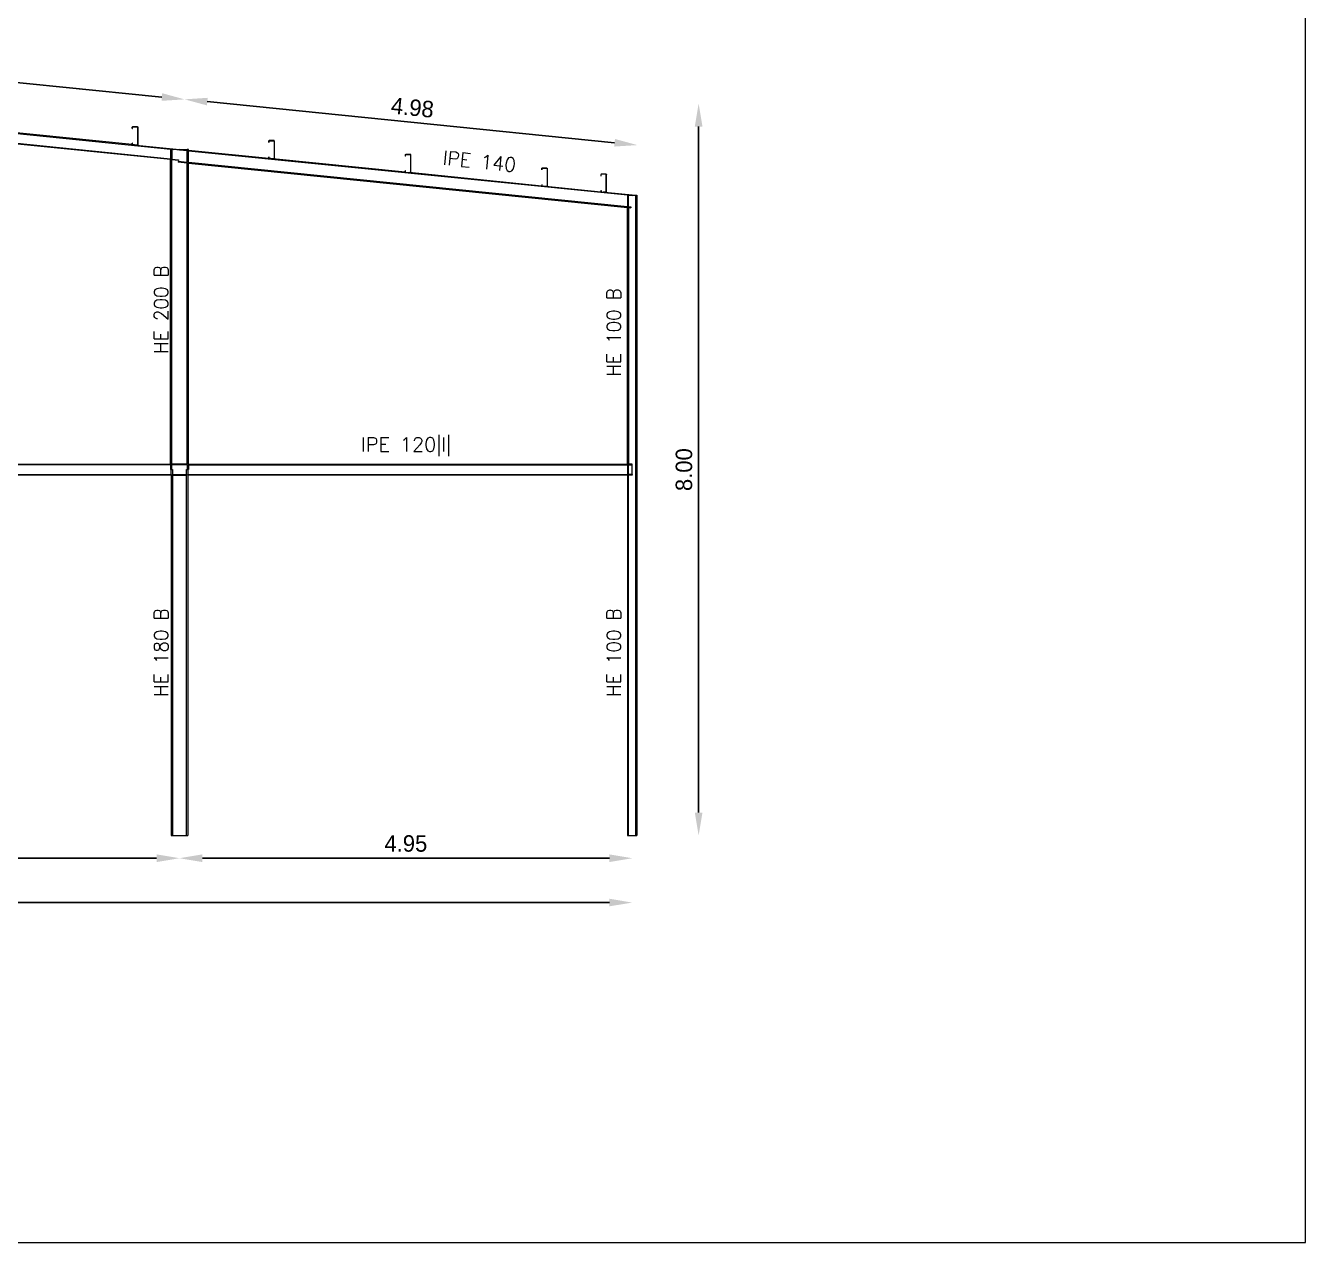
# Model space of a CAD drawing. Header units: millimetres. Extents: x 0 to 149, y -64 to 103.
# Drawn here: x 45.41 to 59.4, y 60.73 to 74.03 of the extents above; entities that cross this region are included whole.
import ezdxf
from ezdxf.enums import TextEntityAlignment as Align

# ---------------------------------------------------------------- set-up
doc = ezdxf.new("R2010")
doc.units = ezdxf.units.MM
for name, color, linetype, lineweight in [('BARRAS_DE_ACERO', 7, 'Continuous', 9), ('COTAS', 13, 'Continuous', 9), ('RECUAD_LIMITES', 2, 'Continuous', 0), ('REFERENCIA_DE_LAS_BARRAS', 2, 'Continuous', 9)]:
    doc.layers.add(name, color=color, linetype=linetype, lineweight=lineweight)
doc.styles.add('CYPETXT', font='romans__.ttf', dxfattribs={"height": 0.2})
doc.styles.add('RomanS', font='')
doc.styles.get('RomanS').set_extended_font_data('Porsche')
doc.dimstyles.new('100-color', dxfattribs={"dimtxt": 0.18, "dimasz": 0.25, "dimexe": 0, "dimexo": 0.5, "dimgap": 0.07, "dimtad": 1, "dimzin": 4, "dimdsep": 46, "dimtxsty": 'RomanS', "dimcen": 0.1, "dimse1": 1, "dimse2": 1, "dimadec": 0, "dimazin": 0, "dimtfac": 1, "dimtix": 1, "dimtmove": 2, "dimatfit": 3, "dimfxl": 1, "dimtvp": 1.058824, "dimtolj": 1, "dimtzin": 1, "dimarcsym": 0})

# ---------------------------------------------------------------- blocks, each defined once
blk = doc.blocks.new('*D6')
at = {"layer": 'COTAS', "color": 0, "lineweight": -2, "transparency": 16777216}
blk.add_line((46.84, 64.932), (42.39, 64.932), dxfattribs=at)
at = {"layer": 'COTAS', "color": 0, "transparency": 16777216}
for points in [[(42.39, 64.974), (42.39, 64.89), (42.14, 64.932)], [(46.84, 64.974), (46.84, 64.89), (47.09, 64.932)]]:
    blk.add_solid(points, dxfattribs=at)
at = {"layer": 'Defpoints', "color": 0, "transparency": 16777216}
for p in [(42.14, 65.18), (47.09, 65.18), (42.14, 64.932)]:
    blk.add_point(p, dxfattribs=at)
at = {"layer": 'COTAS', "color": 0, "transparency": 16777216, "insert": (44.615, 65.092), "char_height": 0.18, "attachment_point": 5, "style": 'RomanS'}
blk.add_mtext('\\A1;4.95', dxfattribs=at)
blk = doc.blocks.new('*D7')
at = {"layer": 'COTAS', "color": 0, "lineweight": -2, "transparency": 16777216}
blk.add_line((32.49, 64.447), (51.79, 64.447), dxfattribs=at)
at = {"layer": 'COTAS', "color": 0, "transparency": 16777216}
for points in [[(32.49, 64.489), (32.49, 64.406), (32.24, 64.447)], [(51.79, 64.489), (51.79, 64.406), (52.04, 64.447)]]:
    blk.add_solid(points, dxfattribs=at)
at = {"layer": 'Defpoints', "color": 0, "transparency": 16777216}
for p in [(32.24, 65.18), (52.04, 65.18), (52.04, 64.447)]:
    blk.add_point(p, dxfattribs=at)
at = {"layer": 'COTAS', "color": 0, "transparency": 16777216, "insert": (42.14, 64.607), "char_height": 0.18, "attachment_point": 5, "style": 'RomanS'}
blk.add_mtext('\\A1;19.80', dxfattribs=at)
blk = doc.blocks.new('*D92')
at = {"layer": 'COTAS', "color": 0, "lineweight": -2, "transparency": 16777216}
blk.add_line((47.34, 64.932), (51.79, 64.932), dxfattribs=at)
at = {"layer": 'COTAS', "color": 0, "transparency": 16777216}
for points in [[(47.34, 64.974), (47.34, 64.89), (47.09, 64.932)], [(51.79, 64.974), (51.79, 64.89), (52.04, 64.932)]]:
    blk.add_solid(points, dxfattribs=at)
at = {"layer": 'Defpoints', "color": 0, "transparency": 16777216}
for p in [(47.09, 65.18), (52.04, 65.18), (52.04, 64.932)]:
    blk.add_point(p, dxfattribs=at)
at = {"layer": 'COTAS', "color": 0, "transparency": 16777216, "insert": (49.565, 65.092), "char_height": 0.18, "attachment_point": 5, "style": 'RomanS'}
blk.add_mtext('\\A1;4.95', dxfattribs=at)
blk = doc.blocks.new('*D97')
at = {"layer": 'COTAS', "color": 0, "lineweight": -2, "transparency": 16777216}
blk.add_line((42.444, 73.703), (46.897, 73.253), dxfattribs=at)
at = {"layer": 'COTAS', "color": 0, "transparency": 16777216}
for points in [[(42.448, 73.745), (42.44, 73.662), (42.196, 73.728)], [(46.901, 73.295), (46.893, 73.212), (47.146, 73.228)]]:
    blk.add_solid(points, dxfattribs=at)
at = {"layer": 'Defpoints', "color": 0, "transparency": 16777216}
for p in [(47.146, 73.228), (42.14, 73.18), (47.09, 72.68)]:
    blk.add_point(p, dxfattribs=at)
at = {"layer": 'COTAS', "color": 0, "transparency": 16777216, "insert": (44.687, 73.638), "char_height": 0.18, "attachment_point": 5, "rotation": 354.2321, "style": 'RomanS'}
blk.add_mtext('\\A1;4.98', dxfattribs=at)
blk = doc.blocks.new('*D98')
at = {"layer": 'COTAS', "color": 0, "lineweight": -2, "transparency": 16777216}
blk.add_line((47.394, 73.203), (51.847, 72.753), dxfattribs=at)
at = {"layer": 'COTAS', "color": 0, "transparency": 16777216}
for points in [[(47.398, 73.245), (47.39, 73.162), (47.146, 73.228)], [(51.851, 72.795), (51.843, 72.712), (52.096, 72.728)]]:
    blk.add_solid(points, dxfattribs=at)
at = {"layer": 'Defpoints', "color": 0, "transparency": 16777216}
for p in [(47.09, 72.68), (52.096, 72.728), (52.04, 72.18)]:
    blk.add_point(p, dxfattribs=at)
at = {"layer": 'COTAS', "color": 0, "transparency": 16777216, "insert": (49.637, 73.138), "char_height": 0.18, "attachment_point": 5, "rotation": 354.2321, "style": 'RomanS'}
blk.add_mtext('\\A1;4.98', dxfattribs=at)
blk = doc.blocks.new('*D101')
at = {"layer": 'COTAS', "color": 0, "lineweight": -2, "transparency": 16777216}
blk.add_line((52.766, 72.931), (52.766, 65.431), dxfattribs=at)
at = {"layer": 'COTAS', "color": 0, "transparency": 16777216}
for points in [[(52.724, 72.931), (52.808, 72.931), (52.766, 73.181)], [(52.724, 65.431), (52.808, 65.431), (52.766, 65.181)]]:
    blk.add_solid(points, dxfattribs=at)
at = {"layer": 'Defpoints', "color": 0, "transparency": 16777216}
for p in [(42.14, 73.181), (42.14, 65.181), (52.766, 65.181)]:
    blk.add_point(p, dxfattribs=at)
at = {"layer": 'COTAS', "color": 0, "transparency": 16777216, "insert": (52.606, 69.18), "char_height": 0.18, "attachment_point": 5, "rotation": 90, "style": 'RomanS'}
blk.add_mtext('\\A1;8.00', dxfattribs=at)

msp = doc.modelspace()

# ---------------------------------------------------------------- linework, layer by layer
at = {"layer": 'BARRAS_DE_ACERO'}
for p, q in [((42.21, 73.167), (47.028, 72.68)), ((46.99, 72.576), (42.21, 73.059)), ((46.99, 72.57), (42.21, 73.053)), ((46.574, 72.925), (46.575, 72.927)), ((46.574, 72.924), (46.574, 72.925)), ((46.574, 72.908), (46.574, 72.924)), ((46.574, 72.908), (46.576, 72.908)), ((46.577, 72.928), (46.575, 72.927)), ((46.576, 72.925), (46.577, 72.926)), ((46.576, 72.925), (46.576, 72.924)), ((46.576, 72.908), (46.576, 72.924)), ((46.577, 72.928), (46.578, 72.928)), ((46.578, 72.926), (46.577, 72.926)), ((46.63, 72.928), (46.578, 72.928)), ((46.578, 72.926), (46.63, 72.926)), ((46.578, 72.926), (46.578, 72.926)), ((46.63, 72.928), (46.631, 72.928)), ((46.63, 72.926), (46.631, 72.926)), ((46.63, 72.926), (46.63, 72.926)), ((46.631, 72.928), (46.633, 72.927)), ((46.633, 72.927), (46.634, 72.925)), ((46.634, 72.925), (46.634, 72.924)), ((46.634, 72.924), (46.634, 72.733)), ((48.067, 72.775), (48.066, 72.773)), ((48.066, 72.758), (48.066, 72.773)), ((48.067, 72.775), (48.068, 72.776)), ((48.068, 72.776), (48.069, 72.777)), ((48.068, 72.773), (48.069, 72.774)), ((48.068, 72.773), (48.068, 72.758)), ((48.069, 72.777), (48.071, 72.778)), ((48.122, 72.778), (48.071, 72.778)), ((48.124, 72.777), (48.122, 72.778)), ((48.123, 72.775), (48.122, 72.776)), ((48.123, 72.775), (48.124, 72.775)), ((48.125, 72.776), (48.124, 72.777)), ((48.125, 72.776), (48.126, 72.775)), ((48.126, 72.775), (48.126, 72.773)), ((48.126, 72.773), (48.126, 72.582)), ((46.576, 72.748), (46.574, 72.748)), ((46.574, 72.733), (46.574, 72.748)), ((46.574, 72.733), (46.574, 72.733)), ((46.574, 72.733), (46.576, 72.732)), ((46.576, 72.733), (46.576, 72.748)), ((46.576, 72.732), (46.576, 72.733)), ((46.598, 72.73), (46.576, 72.732)), ((46.598, 72.73), (46.617, 72.728)), ((46.598, 72.73), (46.63, 72.73)), ((46.617, 72.728), (47.09, 72.68)), ((46.617, 72.728), (46.63, 72.728)), ((46.631, 72.731), (46.63, 72.73)), ((46.63, 72.73), (46.63, 72.73)), ((46.63, 72.728), (46.631, 72.729)), ((46.632, 72.732), (46.631, 72.731)), ((46.633, 72.73), (46.631, 72.729)), ((46.632, 72.732), (46.632, 72.733)), ((46.634, 72.731), (46.633, 72.73)), ((46.634, 72.733), (46.634, 72.731)), ((47.028, 72.68), (47.005, 72.68)), ((47.09, 72.68), (47.175, 72.68)), ((47.09, 72.68), (47.09, 72.674)), ((47.175, 72.672), (47.09, 72.68)), ((47.175, 72.672), (47.175, 72.68)), ((47.175, 72.665), (47.175, 72.672)), ((48.066, 72.582), (47.19, 72.67)), ((47.19, 72.663), (47.19, 72.67)), ((47.19, 72.537), (47.19, 72.663)), ((51.99, 72.179), (47.19, 72.663)), ((48.068, 72.758), (48.066, 72.758)), ((49.559, 72.624), (49.56, 72.625)), ((49.559, 72.624), (49.559, 72.622)), ((49.559, 72.622), (49.559, 72.607)), ((49.56, 72.625), (49.562, 72.626)), ((49.562, 72.626), (49.563, 72.627)), ((49.562, 72.625), (49.562, 72.624)), ((49.562, 72.625), (49.563, 72.625)), ((49.614, 72.627), (49.563, 72.627)), ((49.616, 72.626), (49.614, 72.627)), ((49.615, 72.625), (49.616, 72.624)), ((49.617, 72.625), (49.616, 72.626)), ((49.616, 72.624), (49.617, 72.623)), ((49.618, 72.624), (49.617, 72.625)), ((49.617, 72.622), (49.617, 72.623)), ((49.617, 72.622), (49.617, 72.431)), ((49.619, 72.622), (49.618, 72.624)), ((49.619, 72.431), (49.619, 72.622)), ((46.99, 72.576), (46.99, 72.57)), ((46.99, 69.24), (46.99, 72.57)), ((47.005, 72.575), (47.079, 72.567)), ((47.005, 69.24), (47.005, 72.568)), ((47.077, 72.548), (47.076, 72.541)), ((47.175, 72.531), (47.076, 72.541)), ((47.175, 72.538), (47.077, 72.548)), ((47.175, 72.531), (47.175, 72.538)), ((47.175, 69.24), (47.175, 72.531)), ((47.19, 72.537), (47.19, 72.53)), ((51.99, 72.052), (47.19, 72.537)), ((47.19, 69.24), (47.19, 72.53)), ((48.066, 72.598), (48.068, 72.598)), ((48.066, 72.582), (48.066, 72.598)), ((48.068, 72.598), (48.068, 72.582)), ((48.068, 72.582), (48.068, 72.582)), ((48.09, 72.58), (48.068, 72.582)), ((48.09, 72.58), (48.11, 72.578)), ((48.09, 72.58), (48.122, 72.58)), ((48.11, 72.578), (48.122, 72.578)), ((49.559, 72.431), (48.11, 72.578)), ((48.122, 72.578), (48.124, 72.578)), ((48.124, 72.58), (48.124, 72.581)), ((48.125, 72.579), (48.124, 72.578)), ((48.125, 72.579), (48.126, 72.58)), ((48.126, 72.582), (48.126, 72.58)), ((49.561, 72.607), (49.559, 72.607)), ((49.559, 72.431), (49.559, 72.447)), ((49.561, 72.447), (49.559, 72.447)), ((49.559, 72.431), (49.559, 72.431)), ((49.561, 72.431), (49.559, 72.431)), ((49.561, 72.431), (49.561, 72.447)), ((49.582, 72.429), (49.602, 72.427)), ((49.582, 72.429), (49.614, 72.429)), ((49.614, 72.429), (49.615, 72.429)), ((49.614, 72.427), (49.616, 72.427)), ((49.615, 72.429), (49.616, 72.429)), ((49.617, 72.43), (49.616, 72.429)), ((49.616, 72.427), (49.617, 72.428)), ((49.617, 72.431), (49.617, 72.43)), ((49.618, 72.43), (49.617, 72.428)), ((49.619, 72.431), (49.618, 72.43)), ((51.051, 72.472), (51.052, 72.473)), ((51.051, 72.472), (51.051, 72.456)), ((51.052, 72.473), (51.053, 72.475)), ((51.054, 72.476), (51.053, 72.475)), ((51.054, 72.473), (51.053, 72.472)), ((51.053, 72.472), (51.053, 72.472)), ((51.056, 72.476), (51.054, 72.476)), ((51.054, 72.473), (51.055, 72.474)), ((51.056, 72.474), (51.055, 72.474)), ((51.056, 72.476), (51.107, 72.476)), ((51.107, 72.474), (51.056, 72.474)), ((51.107, 72.476), (51.108, 72.476)), ((51.108, 72.474), (51.107, 72.474)), ((51.108, 72.476), (51.11, 72.475)), ((51.108, 72.474), (51.108, 72.473)), ((51.108, 72.473), (51.109, 72.472)), ((51.109, 72.472), (51.109, 72.281)), ((51.109, 72.472), (51.109, 72.472)), ((51.11, 72.475), (51.111, 72.473)), ((51.111, 72.473), (51.111, 72.472)), ((51.111, 72.472), (51.111, 72.281)), ((51.699, 72.408), (51.698, 72.406)), ((51.698, 72.406), (51.698, 72.391)), ((51.698, 72.391), (51.7, 72.391)), ((51.7, 72.409), (51.699, 72.408)), ((51.7, 72.409), (51.701, 72.41)), ((51.7, 72.407), (51.701, 72.408)), ((51.7, 72.407), (51.7, 72.406)), ((51.7, 72.391), (51.7, 72.406)), ((51.703, 72.411), (51.701, 72.41)), ((51.702, 72.408), (51.701, 72.408)), ((51.703, 72.409), (51.702, 72.408)), ((51.754, 72.411), (51.703, 72.411)), ((51.754, 72.409), (51.703, 72.409)), ((51.756, 72.41), (51.754, 72.411)), ((51.754, 72.409), (51.755, 72.408)), ((51.756, 72.41), (51.757, 72.409)), ((51.756, 72.406), (51.756, 72.407)), ((51.756, 72.215), (51.756, 72.406)), ((51.757, 72.409), (51.758, 72.408)), ((51.758, 72.406), (51.758, 72.408)), ((51.758, 72.215), (51.758, 72.406)), ((51.051, 72.28), (51.051, 72.281)), ((51.053, 72.296), (51.053, 72.281)), ((51.108, 72.276), (51.107, 72.276)), ((51.109, 72.28), (51.108, 72.279)), ((51.108, 72.279), (51.108, 72.278)), ((51.11, 72.277), (51.108, 72.276)), ((51.109, 72.28), (51.109, 72.281)), ((51.111, 72.279), (51.11, 72.277)), ((51.111, 72.281), (51.111, 72.279)), ((51.698, 72.231), (51.7, 72.231)), ((51.698, 72.231), (51.698, 72.215)), ((51.698, 72.215), (51.698, 72.215)), ((51.7, 72.231), (51.7, 72.215)), ((52.04, 72.18), (51.742, 72.211)), ((51.754, 72.211), (51.742, 72.211)), ((51.754, 72.211), (51.756, 72.211)), ((51.755, 72.213), (51.756, 72.213)), ((51.756, 72.215), (51.756, 72.214)), ((51.756, 72.214), (51.756, 72.213)), ((51.756, 72.211), (51.757, 72.212)), ((51.758, 72.213), (51.757, 72.212)), ((51.758, 72.213), (51.758, 72.215)), ((51.99, 72.179), (51.99, 72.052)), ((52, 72.178), (52, 72.18)), ((52, 72.051), (52, 72.178)), ((52.04, 72.174), (52, 72.178)), ((52.04, 72.18), (52.04, 72.174)), ((52.04, 72.18), (52.08, 72.18)), ((52.08, 65.18), (52.08, 72.18)), ((52.08, 72.18), (52.09, 72.18)), ((52.09, 72.18), (52.09, 65.18)), ((51.99, 69.24), (51.99, 72.045)), ((52.027, 72.048), (52, 72.051)), ((52, 72.051), (52, 72.044)), ((52, 72.044), (52, 69.24)), ((52, 72.044), (52.026, 72.041)), ((52.027, 72.048), (52.026, 72.041)), ((46.99, 69.234), (42.21, 69.234)), ((46.99, 69.234), (46.99, 69.18)), ((46.99, 69.18), (47, 69.18)), ((47, 69.127), (47, 69.18)), ((47, 69.18), (47.005, 69.18)), ((47, 69.127), (47, 69.12)), ((47.175, 69.234), (47.005, 69.234)), ((47.005, 69.18), (47.005, 69.234)), ((47.005, 69.18), (47.014, 69.18)), ((47.014, 69.18), (47.014, 69.127)), ((47.014, 69.127), (47.014, 69.12)), ((47.166, 69.18), (47.175, 69.18)), ((47.166, 69.12), (47.166, 69.127)), ((47.175, 69.234), (47.175, 69.18)), ((47.175, 69.18), (47.18, 69.18)), ((47.18, 69.18), (47.18, 69.127)), ((47.19, 69.18), (47.18, 69.18)), ((47.19, 69.24), (47.19, 69.234)), ((47.19, 69.24), (51.99, 69.24)), ((47.19, 69.234), (51.99, 69.234)), ((47.19, 69.234), (47.19, 69.18)), ((51.99, 69.24), (51.99, 69.234)), ((51.99, 69.234), (51.99, 69.127)), ((51.99, 69.127), (51.99, 69.12)), ((52.04, 69.24), (52, 69.24)), ((52, 69.18), (52, 69.234)), ((52, 69.127), (52, 69.18)), ((52.04, 69.234), (52.04, 69.24)), ((52.04, 69.127), (52.04, 69.234)), ((47, 69.12), (42.2, 69.12)), ((47, 69.12), (47, 65.18)), ((47.014, 69.12), (47.014, 65.18)), ((47.014, 69.12), (47.166, 69.12)), ((47.166, 65.18), (47.166, 69.12)), ((51.99, 69.12), (51.99, 65.18)), ((47, 65.18), (47.014, 65.18)), ((47.014, 65.18), (47.166, 65.18)), ((47.166, 65.18), (47.18, 65.18)), ((52, 65.18), (52.08, 65.18)), ((52.08, 65.18), (52.09, 65.18))]:
    msp.add_line(p, q, dxfattribs=at)
for points in [[(46.631, 72.926), (46.632, 72.925), (46.632, 72.924), (46.632, 72.733)], [(46.574, 72.733), (45.125, 72.879), (45.137, 72.879)], [(48.07, 72.775), (48.069, 72.775), (48.069, 72.774)], [(48.07, 72.775), (48.071, 72.776), (48.122, 72.776)], [(48.124, 72.773), (48.124, 72.774), (48.124, 72.775)], [(48.124, 72.773), (48.124, 72.582), (48.124, 72.581)], [(47.005, 72.68), (46.99, 72.68), (46.99, 72.576)], [(47.005, 72.68), (47.005, 72.575), (47.005, 72.568)], [(47.175, 72.538), (47.175, 72.665), (47.09, 72.674), (47.09, 72.674), (47.028, 72.68)], [(47.19, 72.67), (47.19, 72.68), (47.175, 72.68)], [(49.561, 72.607), (49.561, 72.622), (49.561, 72.623), (49.562, 72.624)], [(49.563, 72.625), (49.614, 72.625), (49.615, 72.625)], [(47.079, 72.567), (47.078, 72.561), (47.005, 72.568)], [(47.19, 72.53), (51.99, 72.045), (51.99, 72.052)], [(48.066, 72.582), (48.066, 72.582), (48.068, 72.582)], [(48.124, 72.58), (48.123, 72.58), (48.122, 72.58)], [(49.561, 72.431), (49.561, 72.431), (49.582, 72.429)], [(51.053, 72.28), (51.051, 72.28), (49.602, 72.427), (49.614, 72.427)], [(51.051, 72.456), (51.053, 72.456), (51.053, 72.472)], [(51.755, 72.408), (51.756, 72.408), (51.756, 72.407)], [(51.053, 72.296), (51.051, 72.296), (51.051, 72.281)], [(51.053, 72.281), (51.053, 72.28), (51.075, 72.278)], [(51.095, 72.276), (51.075, 72.278), (51.107, 72.278), (51.108, 72.278)], [(51.7, 72.215), (51.698, 72.215), (51.095, 72.276), (51.107, 72.276)], [(51.7, 72.215), (51.7, 72.215), (51.722, 72.213)], [(51.755, 72.213), (51.754, 72.213), (51.722, 72.213), (51.742, 72.211)], [(52, 72.18), (51.99, 72.18), (51.99, 72.179)], [(42.2, 69.12), (42.2, 69.127), (47, 69.127)], [(42.21, 69.24), (46.99, 69.24), (46.99, 69.234)], [(47.175, 69.234), (47.175, 69.24), (47.005, 69.24), (47.005, 69.234)], [(47.014, 69.127), (47.166, 69.127), (47.166, 69.18)], [(47.18, 69.12), (47.18, 69.127), (51.99, 69.127)], [(52, 69.24), (52, 69.234), (52.04, 69.234)], [(52.04, 69.127), (52.04, 69.12), (52, 69.12)], [(52.04, 69.127), (52, 69.127), (52, 69.12)], [(51.99, 69.12), (47.18, 69.12), (47.18, 65.18)], [(51.99, 65.18), (52, 65.18), (52, 69.12)]]:
    msp.add_lwpolyline(points, dxfattribs=at)
at = {"layer": 'RECUAD_LIMITES'}
msp.add_lwpolyline([(0, 60.732), (59.4, 60.732), (59.4, 102.732), (0, 102.732), (0, 60.732)], close=True, dxfattribs=at)

# ---------------------------------------------------------------- texts
at = {"layer": 'REFERENCIA_DE_LAS_BARRAS', "style": 'CYPETXT'}
for s, rotation, width, p, p2 in [('IPE 140', 354.2005, 0.844169, (49.96, 72.515), (50.762, 72.434)), ('HE 200 B', 90, 0.776302, (46.966, 70.447), (46.966, 71.414)), ('HE 100 B', 90, 0.776302, (51.916, 70.197), (51.916, 71.164)), ('HE 180 B', 90, 0.776302, (46.966, 66.697), (46.966, 67.664)), ('HE 100 B', 90, 0.776302, (51.916, 66.697), (51.916, 67.664))]:
    msp.add_text(s, height=0.1533, rotation=rotation, dxfattribs=dict(at, width=width)).set_placement(p, p2, align=Align.FIT)
at = {"layer": 'REFERENCIA_DE_LAS_BARRAS', "style": 'CYPETXT', "width": 0.866546}
msp.add_text('IPE 120|I|', height=0.1533, dxfattribs=at).set_placement((49.072, 69.378), (50.058, 69.378), align=Align.FIT)

# ---------------------------------------------------------------- dimensions: what is measured, and where the dimension line sits
at = {"layer": 'COTAS'}
for p1, p2, picture, middle in [((42.14, 73.18), (47.09, 72.68), '*D97', (44.687, 73.638)), ((47.09, 72.68), (52.04, 72.18), '*D98', (49.637, 73.138))]:
    dim = msp.add_aligned_dim(p1=p1, p2=p2, distance=0.551, dimstyle='100-color', dxfattribs=at)
    dim.commit()
    dim.dimension.update_dxf_attribs({"geometry": picture, "text_midpoint": middle})
dim = msp.add_linear_dim(base=(52.766, 65.18), p1=(42.14, 73.18), p2=(42.14, 65.18), angle=90, dimstyle='100-color', dxfattribs=at)
dim.commit()
dim.dimension.update_dxf_attribs({"geometry": '*D101', "text_midpoint": (52.606, 69.18)})
for base, p1, p2, picture, middle in [((42.14, 64.932), (47.09, 65.18), (42.14, 65.18), '*D6', (44.615, 65.092)), ((52.04, 64.932), (47.09, 65.18), (52.04, 65.18), '*D92', (49.565, 65.092)), ((52.04, 64.447), (32.24, 65.18), (52.04, 65.18), '*D7', (42.14, 64.607))]:
    dim = msp.add_linear_dim(base=base, p1=p1, p2=p2, dimstyle='100-color', dxfattribs=at)
    dim.commit()
    dim.dimension.update_dxf_attribs({"geometry": picture, "text_midpoint": middle})

doc.saveas('drawing.dxf')
